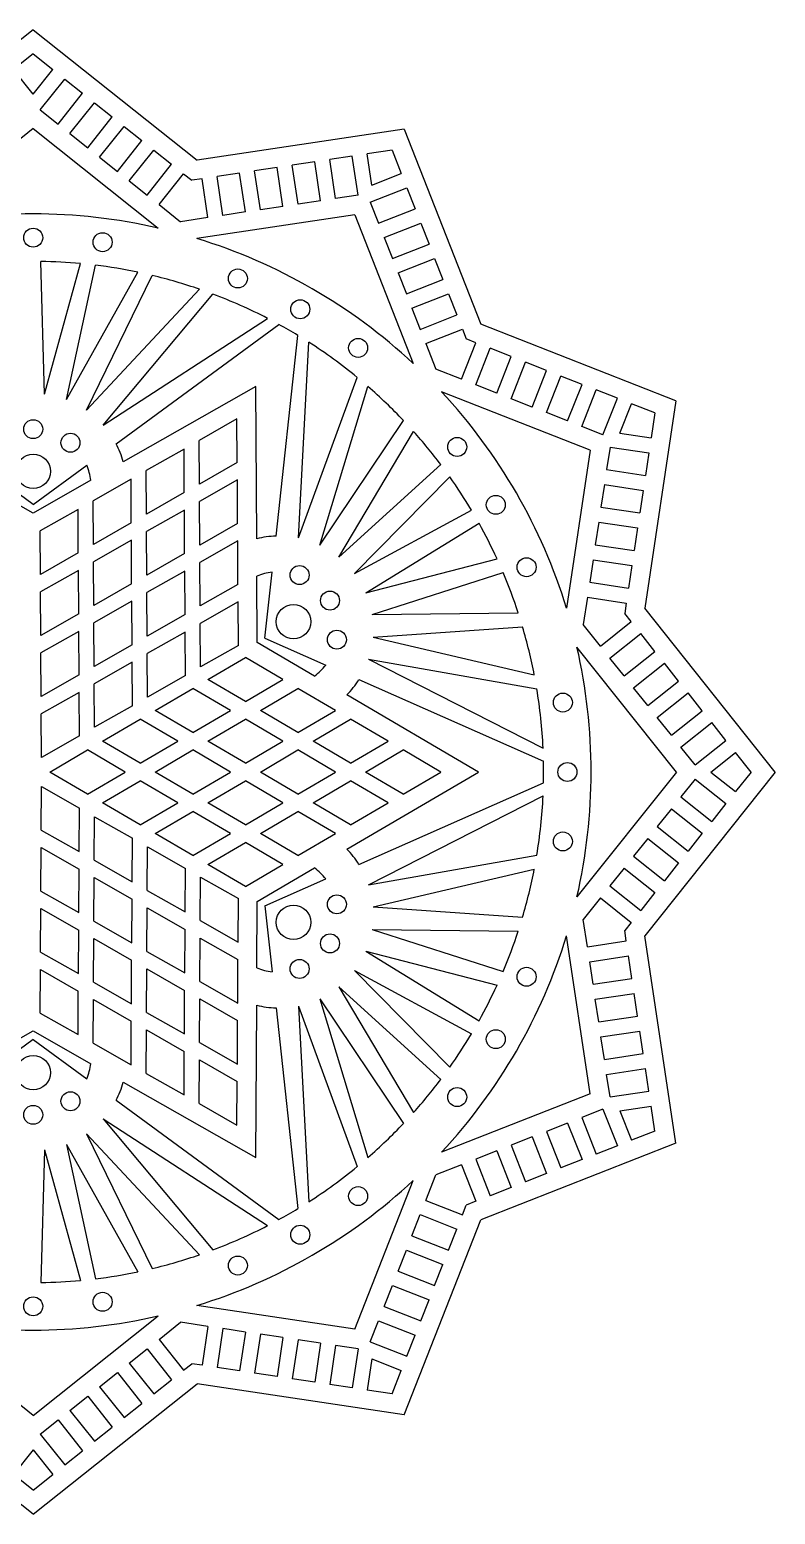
# Model space of a CAD drawing. Extents: x 188 to 724, y -185 to -14.
# Drawn here: x 266.1 to 344.6, y -177.6 to -21.3 of the extents above; entities that cross this region are included whole.
import ezdxf

# ---------------------------------------------------------------- set-up
doc = ezdxf.new("R2010")
doc.units = 0
doc.layers.get('0').update_dxf_attribs({"linetype": 'CONTINUOUS'})

msp = doc.modelspace()

# ---------------------------------------------------------------- linework, layer by layer
for p, q in [((266.469213, -21.266505), (249.208941, -35.019513)), ((266.469213, -21.266505), (283.729485, -35.019513)), ((266.469213, -23.823763), (264.400084, -25.472448)), ((266.469213, -23.823763), (268.538342, -25.472448)), ((266.469213, -28.069242), (264.400084, -25.472448)), ((266.469213, -28.069242), (268.538342, -25.472448)), ((267.209836, -29.707271), (269.789682, -26.469517)), ((269.789682, -26.469517), (271.666693, -27.965122)), ((269.086846, -31.202875), (271.666693, -27.965122)), ((270.338186, -32.199945), (272.918033, -28.962191)), ((272.918033, -28.962191), (274.795043, -30.457796)), ((267.209836, -29.707271), (269.086846, -31.202875)), ((272.215197, -33.695549), (274.795043, -30.457796)), ((266.469213, -31.6744), (253.309219, -42.160301)), ((266.469213, -31.6744), (279.629207, -42.160301)), ((270.338186, -32.199945), (272.215197, -33.695549)), ((273.466537, -34.692619), (276.046383, -31.454865)), ((276.046383, -31.454865), (277.923394, -32.950469)), ((305.553823, -31.739195), (283.729485, -35.019513)), ((305.553823, -31.739195), (313.625153, -52.279784)), ((275.343547, -36.188223), (277.923394, -32.950469)), ((276.594887, -37.185293), (279.174734, -33.947539)), ((279.174734, -33.947539), (281.051744, -35.443143)), ((304.275193, -33.953845), (301.658933, -34.347083)), ((302.152454, -37.630537), (301.658933, -34.347083)), ((304.275193, -33.953845), (305.242769, -36.416212)), ((273.466537, -34.692619), (275.343547, -36.188223)), ((278.471898, -38.680897), (281.051744, -35.443143)), ((292.16557, -35.773988), (289.792229, -36.130714)), ((292.780906, -39.867888), (292.16557, -35.773988)), ((296.121138, -35.179445), (293.747797, -35.536171)), ((294.363133, -39.630071), (293.747797, -35.536171)), ((296.736474, -39.273345), (296.121138, -35.179445)), ((300.076706, -34.584901), (297.703365, -34.941627)), ((298.318701, -39.035527), (297.703365, -34.941627)), ((300.692041, -38.678801), (300.076706, -34.584901)), ((276.594887, -37.185293), (278.471898, -38.680897)), ((279.723238, -39.677967), (282.303084, -36.440213)), ((282.303084, -36.440213), (283.164826, -37.12685)), ((284.254434, -36.963075), (283.164826, -37.12685)), ((284.86977, -41.056976), (284.254434, -36.963075)), ((288.210002, -36.368532), (285.836661, -36.725258)), ((286.451997, -40.819158), (285.836661, -36.725258)), ((288.825338, -40.462432), (288.210002, -36.368532)), ((290.407565, -40.224615), (289.792229, -36.130714)), ((302.152454, -37.630537), (305.242769, -36.416212)), ((300.692041, -38.678801), (298.318701, -39.035527)), ((301.974838, -39.419424), (305.827927, -37.90537)), ((305.827927, -37.90537), (306.705663, -40.139107)), ((279.723238, -39.677967), (281.996013, -41.488917)), ((288.825338, -40.462432), (286.451997, -40.819158)), ((292.780906, -39.867888), (290.407565, -40.224615)), ((296.736474, -39.273345), (294.363133, -39.630071)), ((301.974838, -39.419424), (302.852574, -41.65316)), ((302.852574, -41.65316), (306.705663, -40.139107)), ((284.86977, -41.056976), (281.996013, -41.488917)), ((300.349875, -40.752696), (283.710035, -43.253756)), ((300.349875, -40.752696), (306.503814, -56.41375)), ((303.437732, -43.142318), (307.290821, -41.628264)), ((307.290821, -41.628264), (308.168558, -43.862001)), ((303.437732, -43.142318), (304.315468, -45.376054)), ((304.315468, -45.376054), (308.168558, -43.862001)), ((267.657778, -59.655675), (267.269213, -45.673832)), ((267.657778, -59.655675), (271.456633, -45.899692)), ((269.965833, -60.22456), (273.040003, -46.070887)), ((269.965833, -60.22456), (277.489254, -46.809307)), ((304.900626, -46.865212), (308.753715, -45.351158)), ((304.900626, -46.865212), (305.778362, -49.098949)), ((308.753715, -45.351158), (309.631452, -47.584895)), ((272.070678, -61.329267), (279.016042, -47.152283)), ((305.778362, -49.098949), (309.631452, -47.584895)), ((272.070678, -61.329267), (283.992039, -48.603336)), ((273.849985, -62.905596), (285.402558, -49.111679)), ((306.36352, -50.588106), (310.216609, -49.074052)), ((310.216609, -49.074052), (311.094346, -51.307789)), ((306.36352, -50.588106), (307.241256, -52.821843)), ((307.241256, -52.821843), (311.094346, -51.307789)), ((273.849985, -62.905596), (291.144535, -51.664294)), ((275.200349, -64.861936), (292.350369, -52.306679)), ((307.826414, -54.311), (311.679503, -52.796947)), ((311.679503, -52.796947), (312.082475, -53.822462)), ((334.165742, -60.351114), (313.625153, -52.279784)), ((292.045424, -74.587445), (294.343585, -53.457463)), ((294.414846, -74.778724), (295.502824, -54.180553)), ((307.826414, -54.311), (308.88922, -57.015717)), ((311.593937, -58.078523), (313.10799, -54.225434)), ((313.10799, -54.225434), (312.082475, -53.822462)), ((313.083094, -58.663681), (314.597148, -54.810591)), ((316.830884, -55.688328), (314.597148, -54.810591)), ((315.316831, -59.541417), (316.830884, -55.688328)), ((316.805988, -60.126575), (318.320042, -56.273485)), ((320.553779, -57.151222), (318.320042, -56.273485)), ((311.593937, -58.078523), (308.88922, -57.015717)), ((319.039725, -61.004311), (320.553779, -57.151222)), ((320.528883, -61.589469), (322.042936, -57.736379)), ((324.276673, -58.614116), (322.042936, -57.736379)), ((289.916302, -58.824175), (275.960299, -66.770274)), ((290.012779, -74.883477), (289.916302, -58.824175)), ((294.414846, -74.778724), (300.584442, -57.876944)), ((296.66964, -75.531485), (301.729939, -58.844317)), ((325.152241, -65.555062), (309.491187, -59.401123)), ((315.316831, -59.541417), (313.083094, -58.663681)), ((322.762619, -62.467205), (324.276673, -58.614116)), ((324.251777, -63.052363), (325.76583, -59.199274)), ((327.999567, -60.07701), (325.76583, -59.199274)), ((319.039725, -61.004311), (316.805988, -60.126575)), ((326.485513, -63.930099), (327.999567, -60.07701)), ((328.2744, -63.752483), (329.488725, -60.662168)), ((331.951092, -61.629743), (329.488725, -60.662168)), ((334.165742, -60.351114), (330.885424, -82.175452)), ((287.936863, -62.252664), (283.950426, -64.522413)), ((287.964421, -66.839894), (287.936863, -62.252664)), ((296.66964, -75.531485), (305.474587, -62.428131)), ((322.762619, -62.467205), (320.528883, -61.589469)), ((331.951092, -61.629743), (331.557854, -64.246004)), ((298.678767, -76.80198), (306.535006, -63.57888)), ((326.485513, -63.930099), (324.251777, -63.052363)), ((328.2744, -63.752483), (331.557854, -64.246004)), ((282.355851, -65.430313), (278.369415, -67.700062)), ((282.38341, -70.017542), (282.355851, -65.430313)), ((283.977984, -69.109643), (283.950426, -64.522413)), ((325.152241, -65.555062), (322.651181, -82.194902)), ((327.226136, -65.212895), (326.86941, -67.586236)), ((327.226136, -65.212895), (331.320036, -65.828231)), ((266.469213, -71.253861), (260.818848, -67.117319)), ((266.469213, -71.253861), (272.119578, -67.117319)), ((287.964421, -66.839894), (283.977984, -69.109643)), ((298.678767, -76.80198), (309.399123, -67.062835)), ((331.320036, -65.828231), (330.96331, -68.201572)), ((266.469213, -72.174194), (260.401564, -68.719469)), ((272.536862, -68.719469), (266.469213, -72.174194)), ((276.77484, -68.607961), (272.788404, -70.87771)), ((276.802398, -73.195191), (276.77484, -68.607961)), ((278.396973, -72.287291), (278.369415, -67.700062)), ((287.975444, -68.674786), (283.989007, -70.944535)), ((288.003002, -73.262016), (287.975444, -68.674786)), ((300.325463, -78.516372), (310.339067, -68.348476)), ((326.86941, -67.586236), (330.96331, -68.201572)), ((282.38341, -70.017542), (278.396973, -72.287291)), ((326.631592, -69.168463), (326.274866, -71.541804)), ((326.631592, -69.168463), (330.725492, -69.783799)), ((330.725492, -69.783799), (330.368766, -72.15714)), ((271.193829, -71.785609), (267.207393, -74.055358)), ((271.221387, -76.372839), (271.193829, -71.785609)), ((272.815962, -75.46494), (272.788404, -70.87771)), ((282.394433, -71.852434), (278.407996, -74.122183)), ((282.421991, -76.439664), (282.394433, -71.852434)), ((284.016565, -75.531764), (283.989007, -70.944535)), ((300.325463, -78.516372), (312.628377, -71.861957)), ((326.274866, -71.541804), (330.368766, -72.15714)), ((276.802398, -73.195191), (272.815962, -75.46494)), ((288.003002, -73.262016), (284.016565, -75.531764)), ((301.514028, -80.575027), (313.428377, -73.247598)), ((326.037049, -73.124031), (325.680322, -75.497372)), ((326.037049, -73.124031), (330.130949, -73.739367)), ((267.234951, -78.642588), (267.207393, -74.055358)), ((276.813422, -75.030083), (272.826985, -77.299831)), ((276.84098, -79.617312), (276.813422, -75.030083)), ((278.435554, -78.709413), (278.407996, -74.122183)), ((330.130949, -73.739367), (329.774223, -76.112708)), ((271.221387, -76.372839), (267.234951, -78.642588)), ((282.421991, -76.439664), (278.435554, -78.709413)), ((288.014025, -75.096908), (284.027589, -77.366656)), ((288.041583, -79.684137), (288.014025, -75.096908)), ((325.680322, -75.497372), (329.774223, -76.112708)), ((272.854543, -81.887061), (272.826985, -77.299831)), ((284.055147, -81.953886), (284.027589, -77.366656)), ((301.514028, -80.575027), (315.326487, -76.98694)), ((325.442505, -77.079599), (325.085779, -79.45294)), ((325.442505, -77.079599), (329.536405, -77.694935)), ((329.536405, -77.694935), (329.179679, -80.068276)), ((271.232411, -78.207731), (267.245974, -80.47748)), ((271.259969, -82.794961), (271.232411, -78.207731)), ((276.84098, -79.617312), (272.854543, -81.887061)), ((282.433014, -78.274556), (278.446578, -80.544305)), ((282.460572, -82.861786), (282.433014, -78.274556)), ((288.041583, -79.684137), (284.055147, -81.953886)), ((290.078391, -85.804959), (290.036445, -78.822858)), ((290.875422, -85.344793), (291.63259, -78.383162)), ((302.175387, -82.858304), (315.969912, -78.443776)), ((325.085779, -79.45294), (329.179679, -80.068276)), ((267.273532, -85.06471), (267.245974, -80.47748)), ((278.474136, -85.131534), (278.446578, -80.544305)), ((324.847961, -81.035167), (324.41602, -83.908924)), ((324.847961, -81.035167), (328.941862, -81.650503)), ((271.259969, -82.794961), (267.273532, -85.06471)), ((276.852003, -81.452204), (272.865567, -83.721953)), ((276.879561, -86.039434), (276.852003, -81.452204)), ((288.052607, -81.519029), (284.06617, -83.788778)), ((288.080165, -86.106259), (288.052607, -81.519029)), ((302.175387, -82.858304), (317.555048, -82.666151)), ((328.941862, -81.650503), (328.778087, -82.740111)), ((329.464724, -83.601853), (328.778087, -82.740111)), ((344.638432, -99.435724), (330.885424, -82.175452)), ((272.893125, -88.309183), (272.865567, -83.721953)), ((282.460572, -82.861786), (278.474136, -85.131534)), ((284.093728, -88.376008), (284.06617, -83.788778)), ((302.271105, -85.233506), (318.021415, -84.159876)), ((326.22697, -86.181699), (324.41602, -83.908924)), ((326.22697, -86.181699), (329.464724, -83.601853)), ((271.270992, -84.629853), (267.284555, -86.899601)), ((271.29855, -89.217082), (271.270992, -84.629853)), ((282.471595, -84.696677), (278.485159, -86.966426)), ((282.499154, -89.283907), (282.471595, -84.696677)), ((296.104095, -89.332335), (290.078391, -85.804959)), ((290.875422, -85.344793), (297.282955, -88.169881)), ((302.271105, -85.233506), (319.252765, -89.194743)), ((327.22404, -87.433039), (330.461794, -84.853193)), ((331.957398, -86.730203), (330.461794, -84.853193)), ((267.312114, -91.486831), (267.284555, -86.899601)), ((276.879561, -86.039434), (272.893125, -88.309183)), ((278.512717, -91.553656), (278.485159, -86.966426)), ((288.080165, -86.106259), (284.093728, -88.376008)), ((284.859466, -89.702304), (288.818344, -87.384823)), ((292.777223, -89.702304), (288.818344, -87.384823)), ((334.230537, -99.435724), (323.744636, -86.27573)), ((328.719644, -89.31005), (327.22404, -87.433039)), ((328.719644, -89.31005), (331.957398, -86.730203)), ((276.890584, -87.874326), (272.904148, -90.144075)), ((276.918142, -92.461556), (276.890584, -87.874326)), ((301.795618, -87.562596), (319.517787, -90.670459)), ((301.795618, -87.562596), (320.178146, -96.919465)), ((329.716714, -90.56139), (332.954467, -87.981543)), ((334.450072, -89.858554), (332.954467, -87.981543)), ((271.29855, -89.217082), (267.312114, -91.486831)), ((272.931706, -94.731304), (272.904148, -90.144075)), ((282.499154, -89.283907), (278.512717, -91.553656)), ((279.317036, -92.946777), (283.275914, -90.629296)), ((287.234793, -92.946777), (283.275914, -90.629296)), ((288.818344, -92.019785), (284.859466, -89.702304)), ((288.818344, -92.019785), (292.777223, -89.702304)), ((290.401896, -92.946777), (294.360774, -90.629296)), ((298.319652, -92.946777), (294.360774, -90.629296)), ((300.77656, -89.710215), (320.224741, -98.28494)), ((331.212318, -92.4384), (329.716714, -90.56139)), ((331.212318, -92.4384), (334.450072, -89.858554)), ((271.309573, -91.051974), (267.323137, -93.321723)), ((271.337131, -95.639204), (271.309573, -91.051974)), ((313.36339, -99.435724), (299.503865, -91.322521)), ((332.209388, -93.68974), (335.447141, -91.109894)), ((336.942746, -92.986904), (335.447141, -91.109894)), ((267.350695, -97.908953), (267.323137, -93.321723)), ((276.918142, -92.461556), (272.931706, -94.731304)), ((283.275914, -95.264258), (279.317036, -92.946777)), ((283.275914, -95.264258), (287.234793, -92.946777)), ((294.360774, -95.264258), (290.401896, -92.946777)), ((294.360774, -95.264258), (298.319652, -92.946777)), ((333.704992, -95.566751), (332.209388, -93.68974)), ((333.704992, -95.566751), (336.942746, -92.986904)), ((273.774606, -96.191251), (277.733485, -93.87377)), ((281.692363, -96.191251), (277.733485, -93.87377)), ((284.859466, -96.191251), (288.818344, -93.87377)), ((292.777223, -96.191251), (288.818344, -93.87377)), ((295.944325, -96.191251), (299.903204, -93.87377)), ((303.862082, -96.191251), (299.903204, -93.87377)), ((334.702062, -96.818091), (337.939815, -94.238244)), ((339.43542, -96.115255), (337.939815, -94.238244)), ((271.337131, -95.639204), (267.350695, -97.908953)), ((277.733485, -98.508731), (273.774606, -96.191251)), ((277.733485, -98.508731), (281.692363, -96.191251)), ((288.818344, -98.508731), (284.859466, -96.191251)), ((288.818344, -98.508731), (292.777223, -96.191251)), ((299.903204, -98.508731), (295.944325, -96.191251)), ((299.903204, -98.508731), (303.862082, -96.191251)), ((336.197666, -98.695101), (334.702062, -96.818091)), ((336.197666, -98.695101), (339.43542, -96.115255)), ((268.232177, -99.435724), (272.191055, -97.118243)), ((276.149933, -99.435724), (272.191055, -97.118243)), ((279.317036, -99.435724), (283.275914, -97.118243)), ((287.234793, -99.435724), (283.275914, -97.118243)), ((290.401896, -99.435724), (294.360774, -97.118243)), ((298.319652, -99.435724), (294.360774, -97.118243)), ((301.486755, -99.435724), (305.445633, -97.118243)), ((309.404512, -99.435724), (305.445633, -97.118243)), ((337.835695, -99.435724), (340.432489, -97.366595)), ((342.081174, -99.435724), (340.432489, -97.366595)), ((272.191055, -101.753205), (268.232177, -99.435724)), ((272.191055, -101.753205), (276.149933, -99.435724)), ((283.275914, -101.753205), (279.317036, -99.435724)), ((283.275914, -101.753205), (287.234793, -99.435724)), ((294.360774, -101.753205), (290.401896, -99.435724)), ((294.360774, -101.753205), (298.319652, -99.435724)), ((299.503865, -107.548927), (313.36339, -99.435724)), ((305.445633, -101.753205), (301.486755, -99.435724)), ((305.445633, -101.753205), (309.404512, -99.435724)), ((334.230537, -99.435724), (323.744636, -112.595718)), ((344.638432, -99.435724), (330.885424, -116.695996)), ((337.835695, -99.435724), (340.432489, -101.504853)), ((342.081174, -99.435724), (340.432489, -101.504853)), ((267.323137, -105.549725), (267.350695, -100.962495)), ((267.350695, -100.962495), (271.337131, -103.232244)), ((273.774606, -102.680197), (277.733485, -100.362716)), ((281.692363, -102.680197), (277.733485, -100.362716)), ((284.859466, -102.680197), (288.818344, -100.362716)), ((292.777223, -102.680197), (288.818344, -100.362716)), ((295.944325, -102.680197), (299.903204, -100.362716)), ((303.862082, -102.680197), (299.903204, -100.362716)), ((300.77656, -109.161232), (320.224741, -100.586508)), ((336.197666, -100.176346), (334.702062, -102.053357)), ((336.197666, -100.176346), (339.43542, -102.756193)), ((277.733485, -104.997678), (273.774606, -102.680197)), ((277.733485, -104.997678), (281.692363, -102.680197)), ((288.818344, -104.997678), (284.859466, -102.680197)), ((288.818344, -104.997678), (292.777223, -102.680197)), ((299.903204, -104.997678), (295.944325, -102.680197)), ((299.903204, -104.997678), (303.862082, -102.680197)), ((301.795618, -111.308852), (320.178146, -101.951983)), ((334.702062, -102.053357), (337.939815, -104.633203)), ((339.43542, -102.756193), (337.939815, -104.633203)), ((271.309573, -107.819473), (271.337131, -103.232244)), ((272.904148, -108.727373), (272.931706, -104.140143)), ((272.931706, -104.140143), (276.918142, -106.409892)), ((279.317036, -105.92467), (283.275914, -103.607189)), ((287.234793, -105.92467), (283.275914, -103.607189)), ((290.401896, -105.92467), (294.360774, -103.607189)), ((298.319652, -105.92467), (294.360774, -103.607189)), ((333.704992, -103.304697), (332.209388, -105.181707)), ((333.704992, -103.304697), (336.942746, -105.884543)), ((267.323137, -105.549725), (271.309573, -107.819473)), ((283.275914, -108.242151), (279.317036, -105.92467)), ((283.275914, -108.242151), (287.234793, -105.92467)), ((294.360774, -108.242151), (290.401896, -105.92467)), ((294.360774, -108.242151), (298.319652, -105.92467)), ((332.209388, -105.181707), (335.447141, -107.761554)), ((336.942746, -105.884543), (335.447141, -107.761554)), ((267.284555, -111.971846), (267.312114, -107.384616)), ((267.312114, -107.384616), (271.29855, -109.654365)), ((276.890584, -110.997122), (276.918142, -106.409892)), ((278.485159, -111.905021), (278.512717, -107.317792)), ((278.512717, -107.317792), (282.499154, -109.58754)), ((284.859466, -109.169143), (288.818344, -106.851663)), ((292.777223, -109.169143), (288.818344, -106.851663)), ((331.212318, -106.433047), (329.716714, -108.310058)), ((331.212318, -106.433047), (334.450072, -109.012894)), ((272.904148, -108.727373), (276.890584, -110.997122)), ((288.818344, -111.486624), (284.859466, -109.169143)), ((288.818344, -111.486624), (292.777223, -109.169143)), ((301.795618, -111.308852), (319.517787, -108.200989)), ((329.716714, -108.310058), (332.954467, -110.889904)), ((334.450072, -109.012894), (332.954467, -110.889904)), ((271.270992, -114.241595), (271.29855, -109.654365)), ((272.865567, -115.149495), (272.893125, -110.562265)), ((272.893125, -110.562265), (276.879561, -112.832014)), ((282.471595, -114.17477), (282.499154, -109.58754)), ((284.06617, -115.08267), (284.093728, -110.49544)), ((284.093728, -110.49544), (288.080165, -112.765189)), ((290.078391, -113.066489), (296.104095, -109.539113)), ((290.875422, -113.526655), (297.282955, -110.701567)), ((302.271105, -113.637942), (319.252765, -109.676705)), ((328.719644, -109.561398), (327.22404, -111.438408)), ((328.719644, -109.561398), (331.957398, -112.141244)), ((267.284555, -111.971846), (271.270992, -114.241595)), ((278.485159, -111.905021), (282.471595, -114.17477)), ((327.22404, -111.438408), (330.461794, -114.018255)), ((331.957398, -112.141244), (330.461794, -114.018255)), ((267.245974, -118.393968), (267.273532, -113.806738)), ((267.273532, -113.806738), (271.259969, -116.076487)), ((276.852003, -117.419243), (276.879561, -112.832014)), ((278.446578, -118.327143), (278.474136, -113.739913)), ((278.474136, -113.739913), (282.460572, -116.009662)), ((288.052607, -117.352418), (288.080165, -112.765189)), ((290.036445, -120.048589), (290.078391, -113.066489)), ((290.875422, -113.526655), (291.63259, -120.488285)), ((302.271105, -113.637942), (318.021415, -114.711572)), ((326.22697, -112.689748), (324.41602, -114.962524)), ((326.22697, -112.689748), (329.464724, -115.269595)), ((272.865567, -115.149495), (276.852003, -117.419243)), ((284.06617, -115.08267), (288.052607, -117.352418)), ((324.847961, -117.83628), (324.41602, -114.962524)), ((329.464724, -115.269595), (328.778087, -116.131336)), ((271.232411, -120.663717), (271.259969, -116.076487)), ((272.826985, -121.571616), (272.854543, -116.984386)), ((272.854543, -116.984386), (276.84098, -119.254135)), ((282.433014, -120.596892), (282.460572, -116.009662)), ((284.027589, -121.504791), (284.055147, -116.917562)), ((284.055147, -116.917562), (288.041583, -119.18731)), ((302.175387, -116.013144), (317.555048, -116.205296)), ((302.175387, -116.013144), (315.969912, -120.427672)), ((325.152241, -133.316386), (322.651181, -116.676546)), ((324.847961, -117.83628), (328.941862, -117.220945)), ((328.941862, -117.220945), (328.778087, -116.131336)), ((334.165742, -138.520333), (330.885424, -116.695996)), ((267.245974, -118.393968), (271.232411, -120.663717)), ((278.446578, -118.327143), (282.433014, -120.596892)), ((301.514028, -118.29642), (313.428377, -125.62385)), ((301.514028, -118.29642), (315.326487, -121.884507)), ((325.085779, -119.418507), (329.179679, -118.803172)), ((329.536405, -121.176513), (329.179679, -118.803172)), ((267.207393, -124.816089), (267.234951, -120.22886)), ((267.234951, -120.22886), (271.221387, -122.498608)), ((276.813422, -123.841365), (276.84098, -119.254135)), ((278.407996, -124.749264), (278.435554, -120.162035)), ((278.435554, -120.162035), (282.421991, -122.431784)), ((288.014025, -123.77454), (288.041583, -119.18731)), ((300.325463, -120.355076), (310.339067, -130.522972)), ((300.325463, -120.355076), (312.628377, -127.00949)), ((325.442505, -121.791848), (325.085779, -119.418507)), ((272.826985, -121.571616), (276.813422, -123.841365)), ((284.027589, -121.504791), (288.014025, -123.77454)), ((325.442505, -121.791848), (329.536405, -121.176513)), ((271.193829, -127.085838), (271.221387, -122.498608)), ((272.788404, -127.993738), (272.815962, -123.406508)), ((272.815962, -123.406508), (276.802398, -125.676257)), ((282.394433, -127.019013), (282.421991, -122.431784)), ((283.989007, -127.926913), (284.016565, -123.339683)), ((284.016565, -123.339683), (288.003002, -125.609432)), ((296.66964, -123.339962), (301.729939, -140.02713)), ((296.66964, -123.339962), (305.474587, -136.443316)), ((298.678767, -122.069468), (309.399123, -131.808613)), ((298.678767, -122.069468), (306.535006, -135.292568)), ((325.680322, -123.374075), (329.774223, -122.75874)), ((326.037049, -125.747416), (325.680322, -123.374075)), ((330.130949, -125.13208), (329.774223, -122.75874)), ((267.207393, -124.816089), (271.193829, -127.085838)), ((278.407996, -124.749264), (282.394433, -127.019013)), ((289.916302, -140.047272), (290.012779, -123.98797)), ((292.045424, -124.284003), (294.343585, -145.413984)), ((294.414846, -124.092724), (300.584442, -140.994504)), ((294.414846, -124.092724), (295.502824, -144.690895)), ((276.77484, -130.263486), (276.802398, -125.676257)), ((278.369415, -131.171386), (278.396973, -126.584156)), ((278.396973, -126.584156), (282.38341, -128.853905)), ((287.975444, -130.196662), (288.003002, -125.609432)), ((326.037049, -125.747416), (330.130949, -125.13208)), ((260.401564, -130.151978), (266.469213, -126.697254)), ((266.469213, -127.617586), (260.818848, -131.754128)), ((266.469213, -126.697254), (272.536862, -130.151978)), ((266.469213, -127.617586), (272.119578, -131.754128)), ((272.788404, -127.993738), (276.77484, -130.263486)), ((283.989007, -127.926913), (287.975444, -130.196662)), ((326.274866, -127.329643), (330.368766, -126.714308)), ((326.631592, -129.702984), (326.274866, -127.329643)), ((330.725492, -129.087648), (330.368766, -126.714308)), ((282.355851, -133.441135), (282.38341, -128.853905)), ((326.631592, -129.702984), (330.725492, -129.087648)), ((278.369415, -131.171386), (282.355851, -133.441135)), ((283.950426, -134.349034), (283.977984, -129.761805)), ((283.977984, -129.761805), (287.964421, -132.031554)), ((326.86941, -131.285211), (330.96331, -130.669876)), ((327.226136, -133.658552), (326.86941, -131.285211)), ((331.320036, -133.043216), (330.96331, -130.669876)), ((275.960299, -132.101173), (289.916302, -140.047272)), ((287.936863, -136.618783), (287.964421, -132.031554)), ((275.200349, -134.009512), (292.350369, -146.564768)), ((283.950426, -134.349034), (287.936863, -136.618783)), ((325.152241, -133.316386), (309.491187, -139.470324)), ((327.226136, -133.658552), (331.320036, -133.043216)), ((273.849985, -135.965851), (291.144535, -147.207154)), ((273.849985, -135.965851), (285.402558, -149.759769)), ((326.485513, -134.941348), (324.251777, -135.819085)), ((324.251777, -135.819085), (325.76583, -139.672174)), ((326.485513, -134.941348), (327.999567, -138.794438)), ((328.2744, -135.118965), (331.557854, -134.625444)), ((328.2744, -135.118965), (329.488725, -138.20928)), ((331.951092, -137.241704), (331.557854, -134.625444)), ((272.070678, -137.54218), (279.016042, -151.719164)), ((272.070678, -137.54218), (283.992039, -150.268111)), ((322.762619, -136.404242), (320.528883, -137.281979)), ((320.528883, -137.281979), (322.042936, -141.135068)), ((322.762619, -136.404242), (324.276673, -140.257332)), ((331.951092, -137.241704), (329.488725, -138.20928)), ((269.965833, -138.646888), (277.489254, -152.06214)), ((269.965833, -138.646888), (273.040003, -152.80056)), ((334.165742, -138.520333), (313.625153, -146.591663)), ((319.039725, -137.867136), (316.805988, -138.744873)), ((316.805988, -138.744873), (318.320042, -142.597962)), ((319.039725, -137.867136), (320.553779, -141.720226)), ((327.999567, -138.794438), (325.76583, -139.672174)), ((267.657778, -139.215772), (267.269213, -153.197616)), ((267.657778, -139.215772), (271.456633, -152.971755)), ((315.316831, -139.33003), (313.083094, -140.207767)), ((313.083094, -140.207767), (314.597148, -144.060856)), ((315.316831, -139.33003), (316.830884, -143.18312)), ((324.276673, -140.257332), (322.042936, -141.135068)), ((307.826414, -144.560447), (308.88922, -141.85573)), ((311.593937, -140.792924), (308.88922, -141.85573)), ((311.593937, -140.792924), (313.10799, -144.646014)), ((320.553779, -141.720226), (318.320042, -142.597962)), ((300.349875, -158.118751), (306.503814, -142.457698)), ((316.830884, -143.18312), (314.597148, -144.060856)), ((307.826414, -144.560447), (311.679503, -146.074501)), ((311.679503, -146.074501), (312.082475, -145.048985)), ((313.10799, -144.646014), (312.082475, -145.048985)), ((305.553823, -167.132253), (313.625153, -146.591663)), ((306.36352, -148.283341), (307.241256, -146.049605)), ((307.241256, -146.049605), (311.094346, -147.563659)), ((306.36352, -148.283341), (310.216609, -149.797395)), ((310.216609, -149.797395), (311.094346, -147.563659)), ((304.900626, -152.006236), (305.778362, -149.772499)), ((305.778362, -149.772499), (309.631452, -151.286553)), ((308.753715, -153.520289), (309.631452, -151.286553)), ((304.900626, -152.006236), (308.753715, -153.520289)), ((303.437732, -155.72913), (304.315468, -153.495393)), ((304.315468, -153.495393), (308.168558, -155.009447)), ((300.349875, -158.118751), (283.710035, -155.617692)), ((303.437732, -155.72913), (307.290821, -157.243183)), ((307.290821, -157.243183), (308.168558, -155.009447)), ((266.469213, -167.197047), (253.309219, -156.711146)), ((266.469213, -167.197047), (279.629207, -156.711146)), ((279.723238, -159.193481), (281.996013, -157.382531)), ((284.86977, -157.814472), (281.996013, -157.382531)), ((284.86977, -157.814472), (284.254434, -161.908372)), ((301.974838, -159.452024), (302.852574, -157.218287)), ((302.852574, -157.218287), (306.705663, -158.732341)), ((279.723238, -159.193481), (282.303084, -162.431235)), ((286.451997, -158.052289), (285.836661, -162.14619)), ((288.825338, -158.409016), (286.451997, -158.052289)), ((288.825338, -158.409016), (288.210002, -162.502916)), ((290.407565, -158.646833), (289.792229, -162.740733)), ((292.780906, -159.003559), (290.407565, -158.646833)), ((292.780906, -159.003559), (292.16557, -163.097459)), ((294.363133, -159.241377), (293.747797, -163.335277)), ((296.736474, -159.598103), (294.363133, -159.241377)), ((301.974838, -159.452024), (305.827927, -160.966078)), ((305.827927, -160.966078), (306.705663, -158.732341)), ((276.594887, -161.686155), (278.471898, -160.190551)), ((278.471898, -160.190551), (281.051744, -163.428304)), ((296.736474, -159.598103), (296.121138, -163.692003)), ((298.318701, -159.83592), (297.703365, -163.929821)), ((300.692041, -160.192646), (298.318701, -159.83592)), ((300.692041, -160.192646), (300.076706, -164.286547)), ((276.594887, -161.686155), (279.174734, -164.923909)), ((282.303084, -162.431235), (283.164826, -161.744598)), ((284.254434, -161.908372), (283.164826, -161.744598)), ((288.210002, -162.502916), (285.836661, -162.14619)), ((302.152454, -161.24091), (301.658933, -164.524364)), ((302.152454, -161.24091), (305.242769, -162.455235)), ((304.275193, -164.917603), (305.242769, -162.455235)), ((266.469213, -177.604943), (249.208941, -163.851935)), ((266.469213, -177.604943), (283.729485, -163.851935)), ((273.466537, -164.178829), (275.343547, -162.683224)), ((275.343547, -162.683224), (277.923394, -165.920978)), ((279.174734, -164.923909), (281.051744, -163.428304)), ((305.553823, -167.132253), (283.729485, -163.851935)), ((292.16557, -163.097459), (289.792229, -162.740733)), ((296.121138, -163.692003), (293.747797, -163.335277)), ((300.076706, -164.286547), (297.703365, -163.929821)), ((270.338186, -166.671503), (272.215197, -165.175898)), ((272.215197, -165.175898), (274.795043, -168.413652)), ((273.466537, -164.178829), (276.046383, -167.416582)), ((304.275193, -164.917603), (301.658933, -164.524364)), ((270.338186, -166.671503), (272.918033, -169.909256)), ((276.046383, -167.416582), (277.923394, -165.920978)), ((267.209836, -169.164176), (269.086846, -167.668572)), ((269.086846, -167.668572), (271.666693, -170.906326)), ((272.918033, -169.909256), (274.795043, -168.413652)), ((267.209836, -169.164176), (269.789682, -172.40193)), ((266.469213, -170.802206), (264.400084, -173.399)), ((266.469213, -170.802206), (268.538342, -173.399)), ((269.789682, -172.40193), (271.666693, -170.906326)), ((266.469213, -175.047684), (264.400084, -173.399)), ((266.469213, -175.047684), (268.538342, -173.399))]:
    msp.add_line(p, q)
for centre, radius in [((266.469213, -43.16788), 1), ((273.781598, -43.64505), 1), ((288.031839, -47.46339), 1), ((294.603135, -50.706342), 1), ((300.697261, -54.775776), 1), ((266.469213, -63.333589), 1), ((270.39716, -64.763245), 1), ((311.129161, -65.207676), 1), ((266.469213, -67.775326), 1.814337), ((315.198595, -71.301802), 1), ((294.532487, -78.697783), 1), ((318.441547, -77.873098), 1), ((297.734579, -81.384657), 1), ((293.887922, -83.605525), 1.814337), ((298.460434, -85.501186), 1), ((322.259887, -92.123339), 1), ((322.737057, -99.435724), 1), ((322.259887, -106.748109), 1), ((298.460434, -113.370262), 1), ((293.887922, -115.265923), 1.814337), ((297.734579, -117.486791), 1), ((294.532487, -120.173665), 1), ((318.441547, -120.998349), 1), ((315.198595, -127.569646), 1), ((266.469213, -131.096122), 1.814337), ((311.129161, -133.663772), 1), ((270.39716, -134.108203), 1), ((266.469213, -135.537858), 1), ((300.697261, -144.095672), 1), ((294.603135, -148.165106), 1), ((288.031839, -151.408057), 1), ((266.469213, -155.703568), 1), ((273.781598, -155.226398), 1)]:
    msp.add_circle(centre, radius)
for centre, radius, start, end in [((266.469213, -99.435724), 58.767844, 77.059923, 102.940077), ((266.469213, -99.435724), 58.767844, 47.059923, 72.940077), ((266.469213, -99.435724), 53.767844, 84.677683, 89.147477), ((266.469213, -99.435724), 53.767844, 78.173078, 82.980527), ((266.469213, -99.435724), 53.767844, 70.980018, 76.505507), ((266.469213, -99.435724), 53.767844, 62.682341, 69.382265), ((266.469213, -99.435724), 53.767844, 58.773615, 61.226385), ((266.469213, -99.435724), 53.767844, 50.617735, 57.317659), ((266.469213, -99.435724), 53.767844, 43.494493, 49.019982), ((266.469213, -99.435724), 58.767844, 17.059923, 42.940077), ((266.469213, -99.435724), 53.767844, 37.019473, 41.826922), ((266.469213, -69.444389), 9.860609, 15.735191, 27.692308), ((266.469213, -69.444389), 6.1108, 6.813004, 22.384031), ((266.469213, -99.435724), 53.767844, 30.852523, 35.322317), ((266.469213, -99.435724), 53.767844, 24.677683, 29.147477), ((292.442471, -84.440057), 9.860609, 92.307692, 104.264809), ((292.442471, -84.440057), 6.1108, 97.615969, 113.186996), ((266.469213, -99.435724), 53.767844, 18.173078, 22.980527), ((266.469213, -99.435724), 53.767844, 10.980018, 16.505507), ((266.469213, -99.435724), 58.767844, 347.059923, 12.940077), ((292.442471, -84.440057), 6.1108, 306.813004, 322.384031), ((292.442471, -84.440057), 9.860609, 315.735191, 327.692308), ((266.469213, -99.435724), 53.767844, 2.682341, 9.382265), ((266.469213, -99.435724), 53.767844, 358.773615, 1.226385), ((266.469213, -99.435724), 53.767844, 350.617735, 357.317659), ((292.442471, -114.431391), 9.860609, 32.307692, 44.264809), ((292.442471, -114.431391), 6.1108, 37.615969, 53.186996), ((266.469213, -99.435724), 53.767844, 343.494493, 349.019982), ((266.469213, -99.435724), 58.767844, 317.059923, 342.940077), ((266.469213, -99.435724), 53.767844, 337.019473, 341.826922), ((292.442471, -114.431391), 6.1108, 246.813004, 262.384031), ((266.469213, -99.435724), 53.767844, 330.852523, 335.322317), ((292.442471, -114.431391), 9.860609, 255.735191, 267.692308), ((266.469213, -99.435724), 53.767844, 324.677683, 329.147477), ((266.469213, -129.427058), 6.1108, 337.615969, 353.186996), ((266.469213, -129.427058), 9.860609, 332.307692, 344.264809), ((266.469213, -99.435724), 53.767844, 318.173078, 322.980527), ((266.469213, -99.435724), 53.767844, 310.980018, 316.505507), ((266.469213, -99.435724), 53.767844, 302.682341, 309.382265), ((266.469213, -99.435724), 58.767844, 287.059923, 312.940077), ((266.469213, -99.435724), 53.767844, 298.773615, 301.226385), ((266.469213, -99.435724), 53.767844, 290.617735, 297.317659), ((266.469213, -99.435724), 53.767844, 283.494493, 289.019982), ((266.469213, -99.435724), 53.767844, 270.852523, 275.322317), ((266.469213, -99.435724), 53.767844, 277.019473, 281.826922), ((266.469213, -99.435724), 58.767844, 257.059923, 282.940077)]:
    msp.add_arc(centre, radius, start, end)

doc.saveas('drawing.dxf')
